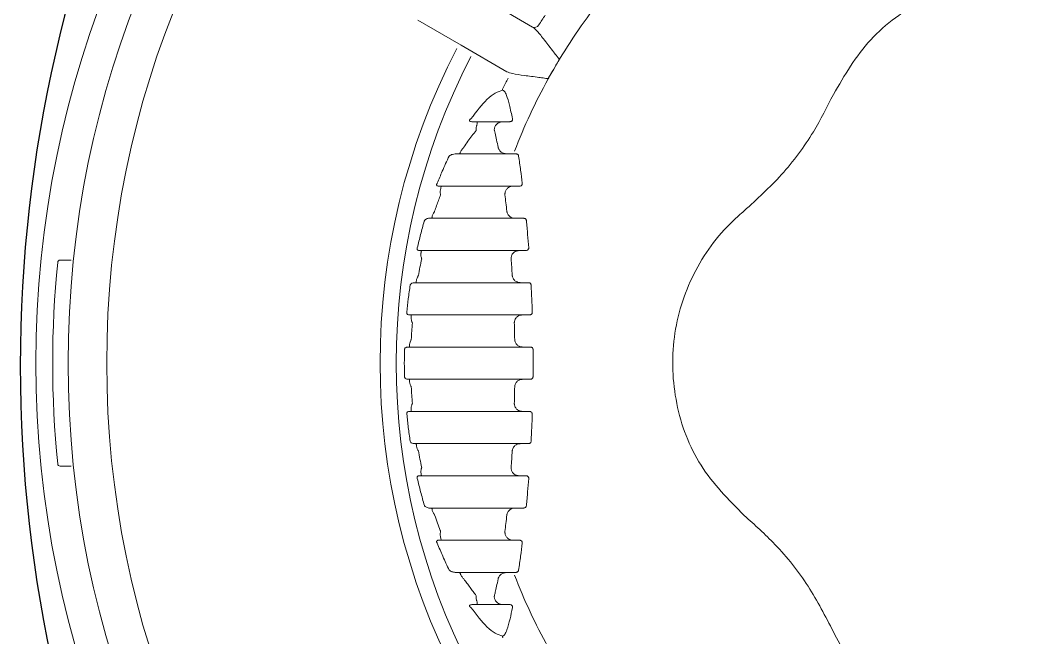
# Model space of a CAD drawing. Extents: x 956 to 1028, y 499 to 635.
# Drawn here: x 1021.26 to 1023.231, y 548.287 to 549.486 of the extents above; entities that cross this region are included whole.
import ezdxf

# ---------------------------------------------------------------- set-up
doc = ezdxf.new("R2010")
doc.units = 0
doc.header["$MEASUREMENT"] = 0
doc.layers.add('1', color=4, linetype='Continuous')
doc.layers.add('DIM', color=3, linetype='Continuous')

# ---------------------------------------------------------------- blocks, each defined once
blk = doc.blocks.new('FROG')
at = {"layer": '1', "color": 3, "lineweight": 5}
for p, q in [((-1.1192, 0.7039), (-1.0302, 0.6525)), ((-1.1692, 0.6173), (-1.2528, 0.6656)), ((-1.0802, 0.5659), (-1.1692, 0.6173)), ((-0.9791, 0.5883), (-0.9891, 0.571)), ((-0.9891, 0.571), (-0.9991, 0.5537)), ((-1.1387, 0.4687), (-1.088, 0.4687)), ((-1.081, 0.4062), (-1.1721, 0.4062)), ((-1.0683, 0.3437), (-1.0553, 0.3437)), ((-1.0646, 0.2812), (-1.2258, 0.2812)), ((-1.0565, 0.2187), (-1.0428, 0.2187)), ((-1.9478, 0.2), (-1.9266, 0.2)), ((-1.9266, -0.2), (-1.9478, -0.2))]:
    blk.add_line(p, q, dxfattribs=at)
at = {"layer": '1', "color": 3, "lineweight": 5, "flags": 128}
for points in [[(-1.0625, 0.4062), (-1.0627, 0.4062), (-1.0628, 0.4062), (-1.063, 0.4062), (-1.0632, 0.4062), (-1.0634, 0.4062), (-1.0636, 0.4062), (-1.0637, 0.4062), (-1.0639, 0.4062)], [(-1.2077, 0.3437), (-1.1785, 0.3437), (-1.1523, 0.3437), (-1.1293, 0.3437), (-1.1098, 0.3437), (-1.0938, 0.3437), (-1.0815, 0.3437), (-1.073, 0.3437), (-1.0683, 0.3437)], [(-1.0474, 0.2812), (-1.0495, 0.2812), (-1.0517, 0.2812), (-1.0538, 0.2812), (-1.056, 0.2812), (-1.0581, 0.2812), (-1.0603, 0.2812), (-1.0624, 0.2812), (-1.0646, 0.2812)], [(-1.2462, 0.2187), (-1.2056, 0.2187), (-1.1691, 0.2187), (-1.1372, 0.2187), (-1.1102, 0.2187), (-1.0884, 0.2187), (-1.0721, 0.2187), (-1.0614, 0.2187), (-1.0565, 0.2187)], [(-1.0543, 0.1562), (-1.0593, 0.1562), (-1.0704, 0.1562), (-1.0877, 0.1562), (-1.1109, 0.1562), (-1.1397, 0.1562), (-1.1738, 0.1562), (-1.2128, 0.1562), (-1.2562, 0.1562)], [(-1.0381, 0.1562), (-1.0401, 0.1562), (-1.0422, 0.1562), (-1.0442, 0.1562), (-1.0462, 0.1562), (-1.0483, 0.1562), (-1.0503, 0.1562), (-1.0523, 0.1562), (-1.0543, 0.1562)], [(-1.2658, 0.0937), (-1.2193, 0.0937), (-1.1775, 0.0937), (-1.1409, 0.0937), (-1.1101, 0.0937), (-1.0853, 0.0937), (-1.0669, 0.0937), (-1.0552, 0.0937), (-1.0504, 0.0937)], [(-1.0504, 0.0937), (-1.0485, 0.0937), (-1.0467, 0.0937), (-1.0449, 0.0937), (-1.0431, 0.0937), (-1.0413, 0.0937), (-1.0395, 0.0937), (-1.0377, 0.0937), (-1.0359, 0.0937)], [(-1.0496, 0.0312), (-1.0545, 0.0312), (-1.0664, 0.0312), (-1.085, 0.0312), (-1.1102, 0.0312), (-1.1417, 0.0312), (-1.179, 0.0312), (-1.2216, 0.0312), (-1.269, 0.0312)], [(-1.0343, 0.0312), (-1.0362, 0.0312), (-1.0382, 0.0312), (-1.0401, 0.0312), (-1.042, 0.0312), (-1.0439, 0.0312), (-1.0458, 0.0312), (-1.0477, 0.0312), (-1.0496, 0.0312)], [(-1.269, -0.0313), (-1.2216, -0.0313), (-1.179, -0.0313), (-1.1417, -0.0313), (-1.1102, -0.0313), (-1.085, -0.0313), (-1.0664, -0.0313), (-1.0545, -0.0313), (-1.0496, -0.0313)], [(-1.0496, -0.0313), (-1.0477, -0.0313), (-1.0458, -0.0313), (-1.0439, -0.0313), (-1.042, -0.0313), (-1.0401, -0.0313), (-1.0382, -0.0313), (-1.0362, -0.0313), (-1.0343, -0.0313)], [(-1.0504, -0.0938), (-1.0552, -0.0938), (-1.0669, -0.0938), (-1.0853, -0.0938), (-1.1101, -0.0938), (-1.1409, -0.0938), (-1.1775, -0.0938), (-1.2193, -0.0938), (-1.2658, -0.0938)], [(-1.0359, -0.0938), (-1.0377, -0.0938), (-1.0395, -0.0938), (-1.0413, -0.0938), (-1.0431, -0.0938), (-1.0449, -0.0938), (-1.0467, -0.0938), (-1.0485, -0.0938), (-1.0504, -0.0938)], [(-1.2562, -0.1563), (-1.2128, -0.1563), (-1.1738, -0.1563), (-1.1397, -0.1563), (-1.1109, -0.1563), (-1.0877, -0.1563), (-1.0704, -0.1563), (-1.0593, -0.1563), (-1.0543, -0.1563)], [(-1.0543, -0.1563), (-1.0523, -0.1563), (-1.0503, -0.1563), (-1.0483, -0.1563), (-1.0462, -0.1563), (-1.0442, -0.1563), (-1.0422, -0.1563), (-1.0401, -0.1563), (-1.0381, -0.1563)], [(-1.0565, -0.2188), (-1.0614, -0.2188), (-1.0721, -0.2188), (-1.0884, -0.2188), (-1.1102, -0.2188), (-1.1372, -0.2188), (-1.1691, -0.2188), (-1.2056, -0.2188), (-1.2462, -0.2188)], [(-1.0428, -0.2188), (-1.0445, -0.2188), (-1.0462, -0.2188), (-1.0479, -0.2188), (-1.0496, -0.2188), (-1.0513, -0.2188), (-1.0531, -0.2188), (-1.0548, -0.2188), (-1.0565, -0.2188)], [(-1.2258, -0.2813), (-1.1917, -0.2813), (-1.161, -0.2813), (-1.1342, -0.2813), (-1.1115, -0.2813), (-1.093, -0.2813), (-1.0789, -0.2813), (-1.0694, -0.2813), (-1.0646, -0.2813)], [(-1.0646, -0.2813), (-1.0624, -0.2813), (-1.0603, -0.2813), (-1.0581, -0.2813), (-1.056, -0.2813), (-1.0538, -0.2813), (-1.0517, -0.2813), (-1.0495, -0.2813), (-1.0474, -0.2813)], [(-1.0683, -0.3438), (-1.073, -0.3438), (-1.0815, -0.3438), (-1.0938, -0.3438), (-1.1098, -0.3438), (-1.1293, -0.3438), (-1.1523, -0.3438), (-1.1785, -0.3438), (-1.2077, -0.3438)], [(-1.0553, -0.3438), (-1.0569, -0.3438), (-1.0585, -0.3438), (-1.0602, -0.3438), (-1.0618, -0.3438), (-1.0634, -0.3438), (-1.0651, -0.3438), (-1.0667, -0.3438), (-1.0683, -0.3438)], [(-1.1721, -0.4063), (-1.1537, -0.4063), (-1.1372, -0.4063), (-1.1226, -0.4063), (-1.1101, -0.4063), (-1.0996, -0.4063), (-1.0912, -0.4063), (-1.085, -0.4063), (-1.081, -0.4063)], [(-1.0639, -0.4063), (-1.0637, -0.4063), (-1.0636, -0.4063), (-1.0634, -0.4063), (-1.0632, -0.4063), (-1.063, -0.4063), (-1.0628, -0.4063), (-1.0627, -0.4063), (-1.0625, -0.4063)], [(-1.088, -0.4688), (-1.0912, -0.4688), (-1.0953, -0.4688), (-1.1004, -0.4688), (-1.1063, -0.4688), (-1.1131, -0.4688), (-1.1208, -0.4688), (-1.1294, -0.4688), (-1.1387, -0.4688)]]:
    blk.add_lwpolyline(points, dxfattribs=at)
at = {"layer": '1', "linetype": 'Continuous', "lineweight": 15}
for radius in [1.995, 1.9325, 1.8575]:
    blk.add_circle((0, 0), radius, dxfattribs=at)
at = {"layer": '1', "color": 3, "lineweight": 5}
for centre, radius, start, end in [((0, 0), 1.1421, 141.1339, 148.8898), ((0, 0), 1.2115, 146.1074, 147.1841), ((-1.0266, 0.6618), 0.0099, 240.5131, 327.808), ((0, 0), 1.3265, 152.5926, 207.4074), ((0, 0), 1.2949, 152.6358, 207.3642), ((0, 0), 1.1421, 148.8898, 150), ((0, 0), 1.2115, 152.8159, 153.8926), ((0, 0), 1.1421, 150, 151.1102), ((-1.0833, 0.531), 0.00511, 155.0351, 190.0131), ((0, 0), 1.1421, 151.1102, 158.8661), ((-1.9478, 0.195), 0.005, 90, 174.2829), ((0, 0), 1.9625, 174.2829, 185.7171), ((-1.9478, -0.195), 0.005, 185.7171, 270), ((0, 0), 1.1421, 201.1339, 208.8898), ((-1.0833, -0.531), 0.00511, 169.9887, 204.9633)]:
    blk.add_arc(centre, radius, start, end, dxfattribs=at)
for points, knots in [([(-0.4459, 0.5214), (-0.4241, 0.5588), (-0.3805, 0.6336), (-0.2726, 0.7105), (-0.1478, 0.7494), (-0.0171, 0.7442), (0.0819, 0.7065), (0.1307, 0.6703), (0.1451, 0.6596)], [0, 0, 0, 0, 0.184907, 0.369837, 0.55424, 0.738297, 0.922553, 1, 1, 1, 1]), ([(-0.9781, 0.5896), (-0.9782, 0.5898), (-0.9787, 0.5904), (-0.9802, 0.5924), (-0.9839, 0.5971), (-0.9935, 0.6095), (-1.0072, 0.6273), (-1.0207, 0.6448), (-1.0273, 0.6502), (-1.0302, 0.6525)], [0, 0, 0, 0, 0.004837, 0.021246, 0.071767, 0.176551, 0.477362, 0.772726, 1, 1, 1, 1]), ([(-1.0802, 0.5659), (-1.0767, 0.5646), (-1.0687, 0.5615), (-1.0468, 0.5586), (-1.0246, 0.5557), (-1.0091, 0.5536), (-1.0031, 0.5527), (-1.0006, 0.5524), (-0.9999, 0.5523), (-0.9997, 0.5523)], [0, 0, 0, 0, 0.227274, 0.522638, 0.823449, 0.928233, 0.978755, 0.995163, 1, 1, 1, 1]), ([(-1.0883, 0.5301), (-1.0977, 0.5268), (-1.1145, 0.5208), (-1.1392, 0.4887), (-1.15, 0.4745)], [0, 0, 0, 0, 0.560332, 1, 1, 1, 1]), ([(-1.0692, 0.4745), (-1.0712, 0.4837), (-1.0747, 0.5006), (-1.08, 0.5185), (-1.0846, 0.5285), (-1.0871, 0.5295), (-1.0883, 0.5301)], [0, 0, 0, 0, 0.34174, 0.631604, 0.815634, 1, 1, 1, 1]), ([(-0.619, 0.2958), (-0.5941, 0.3184), (-0.5437, 0.3644), (-0.4862, 0.4419), (-0.4582, 0.4971), (-0.4459, 0.5214)], [0, 0, 0, 0, 0.352133, 0.714485, 1, 1, 1, 1]), ([(-1.1471, 0.4687), (-1.148, 0.4688), (-1.1497, 0.4689), (-1.1516, 0.4694), (-1.1526, 0.4703), (-1.1528, 0.4708), (-1.1528, 0.4712), (-1.1528, 0.4715), (-1.1527, 0.4718), (-1.1525, 0.4721), (-1.1524, 0.4724), (-1.152, 0.4729), (-1.1512, 0.4737), (-1.1505, 0.4742), (-1.15, 0.4745)], [0, 0, 0, 0, 0.304694, 0.597553, 0.685254, 0.736132, 0.754751, 0.766196, 0.779358, 0.793045, 0.80569, 0.820187, 0.874933, 1, 1, 1, 1]), ([(-1.0746, 0.4687), (-1.0739, 0.4688), (-1.0728, 0.4689), (-1.0713, 0.4696), (-1.0704, 0.4703), (-1.0699, 0.4711), (-1.0695, 0.4716), (-1.0693, 0.4724), (-1.0691, 0.4734), (-1.0692, 0.4741), (-1.0692, 0.4745)], [0, 0, 0, 0, 0.295559, 0.468434, 0.606587, 0.632237, 0.730366, 0.771998, 0.859385, 1, 1, 1, 1]), ([(-1.1392, 0.4598), (-1.1396, 0.4581), (-1.1403, 0.4555), (-1.14, 0.4527), (-1.1398, 0.4516), (-1.1398, 0.4515)], [0, 0, 0, 0, 0.6010427, 0.9674392, 1, 1, 1, 1]), ([(-1.1387, 0.4687), (-1.1382, 0.4685), (-1.1376, 0.4681), (-1.1378, 0.4652), (-1.138, 0.4638), (-1.1384, 0.4624), (-1.1388, 0.4609), (-1.1391, 0.4602), (-1.1392, 0.4598)], [0, 0, 0, 0, 0.62644, 0.744307, 0.828141, 0.921804, 0.962288, 1, 1, 1, 1]), ([(-1.1045, 0.4515), (-1.1045, 0.4515), (-1.1045, 0.4517), (-1.1045, 0.4521), (-1.1046, 0.4528), (-1.1045, 0.4543), (-1.1041, 0.4574), (-1.1029, 0.4599), (-1.1021, 0.4615)], [0, 0, 0, 0, 0.015545, 0.055943, 0.114096, 0.233965, 0.489695, 1, 1, 1, 1]), ([(-1.1021, 0.4615), (-1.1014, 0.4624), (-1.0996, 0.4647), (-1.0953, 0.4675), (-1.0912, 0.4687), (-1.0885, 0.4687), (-1.088, 0.4687)], [0, 0, 0, 0, 0.194273, 0.47568, 0.90861, 1, 1, 1, 1]), ([(-1.1398, 0.4515), (-1.1426, 0.4483), (-1.1502, 0.4394), (-1.1584, 0.427), (-1.1637, 0.4191)], [0, 0, 0, 0, 0.3618605, 1, 1, 1, 1]), ([(-1.0973, 0.4191), (-1.0982, 0.4239), (-1.1, 0.4335), (-1.1025, 0.4443), (-1.104, 0.4499), (-1.1045, 0.4515)], [0, 0, 0, 0, 0.420021, 0.836554, 1, 1, 1, 1]), ([(-1.1637, 0.4191), (-1.1637, 0.4191), (-1.1638, 0.419), (-1.164, 0.4188), (-1.1642, 0.4186), (-1.1648, 0.4179), (-1.1671, 0.4154), (-1.1685, 0.4131), (-1.1696, 0.4112)], [0, 0, 0, 0, 0.009697, 0.029483, 0.083864, 0.092499, 0.26606, 1, 1, 1, 1]), ([(-1.0872, 0.4075), (-1.0889, 0.4084), (-1.0924, 0.4103), (-1.095, 0.4138), (-1.0964, 0.4164), (-1.0969, 0.4178), (-1.0971, 0.4186), (-1.0972, 0.419), (-1.0973, 0.4191), (-1.0973, 0.4191)], [0, 0, 0, 0, 0.332298, 0.671382, 0.812033, 0.930044, 0.973406, 0.991877, 1, 1, 1, 1]), ([(-1.1922, 0.4019), (-1.1968, 0.3923), (-1.2048, 0.3754), (-1.2122, 0.3571), (-1.2154, 0.3493)], [0, 0, 0, 0, 0.5726948, 1, 1, 1, 1]), ([(-1.1805, 0.4062), (-1.1822, 0.4061), (-1.185, 0.4058), (-1.189, 0.4043), (-1.1912, 0.4027), (-1.1922, 0.4019)], [0, 0, 0, 0, 0.47502, 0.772177, 1, 1, 1, 1]), ([(-1.1696, 0.4112), (-1.1705, 0.409), (-1.1717, 0.4065), (-1.172, 0.4063), (-1.1721, 0.4062)], [0, 0, 0, 0, 0.825034, 1, 1, 1, 1]), ([(-1.0625, 0.4062), (-1.0619, 0.4062), (-1.0606, 0.4061), (-1.059, 0.4051), (-1.0577, 0.4037), (-1.0574, 0.4025), (-1.0573, 0.4019)], [0, 0, 0, 0, 0.262971, 0.523837, 0.773366, 1, 1, 1, 1]), ([(-1.0502, 0.3493), (-1.0513, 0.3577), (-1.0535, 0.3753), (-1.056, 0.3928), (-1.0573, 0.4019)], [0, 0, 0, 0, 0.4787278, 1, 1, 1, 1]), ([(-1.2154, 0.3493), (-1.2155, 0.3491), (-1.2159, 0.3487), (-1.2163, 0.348), (-1.2166, 0.3473), (-1.2167, 0.3468), (-1.2167, 0.3464), (-1.2166, 0.3456), (-1.216, 0.3448), (-1.2146, 0.3439), (-1.2133, 0.3438), (-1.2124, 0.3437)], [0, 0, 0, 0, 0.067786, 0.136986, 0.166253, 0.202694, 0.230364, 0.273069, 0.419118, 0.58725, 1, 1, 1, 1]), ([(-1.2093, 0.3364), (-1.2095, 0.3347), (-1.2098, 0.3323), (-1.2094, 0.3294), (-1.2091, 0.3282), (-1.2089, 0.3276), (-1.2089, 0.3273), (-1.2088, 0.3272), (-1.2088, 0.3271), (-1.2088, 0.3271)], [0, 0, 0, 0, 0.577471, 0.802521, 0.906331, 0.955427, 0.980575, 0.983706, 1, 1, 1, 1]), ([(-1.2077, 0.3437), (-1.2077, 0.3435), (-1.2078, 0.3431), (-1.2084, 0.3401), (-1.2089, 0.338), (-1.2092, 0.3367), (-1.2093, 0.3364)], [0, 0, 0, 0, 0.512369, 0.752148, 0.947489, 1, 1, 1, 1]), ([(-1.0839, 0.3271), (-1.0839, 0.3271), (-1.0839, 0.3273), (-1.0839, 0.3276), (-1.0839, 0.3283), (-1.0839, 0.3291), (-1.0836, 0.3316), (-1.0825, 0.3353), (-1.0793, 0.3397), (-1.0763, 0.3415), (-1.0749, 0.3423)], [0, 0, 0, 0, 0.007633, 0.021857, 0.052622, 0.12771, 0.169808, 0.477558, 0.757749, 1, 1, 1, 1]), ([(-1.0749, 0.3423), (-1.0732, 0.3429), (-1.0711, 0.3437), (-1.0688, 0.3437), (-1.0683, 0.3437)], [0, 0, 0, 0, 0.784639, 1, 1, 1, 1]), ([(-1.0502, 0.3493), (-1.0502, 0.3488), (-1.0502, 0.3477), (-1.0508, 0.3462), (-1.0518, 0.3449), (-1.0533, 0.3441), (-1.0545, 0.3438), (-1.0551, 0.3438), (-1.0553, 0.3437)], [0, 0, 0, 0, 0.179454, 0.357644, 0.539441, 0.733845, 0.946289, 1, 1, 1, 1]), ([(-1.2088, 0.3271), (-1.2101, 0.3236), (-1.2142, 0.3131), (-1.218, 0.3021), (-1.2205, 0.2948)], [0, 0, 0, 0, 0.332589, 1, 1, 1, 1]), ([(-1.0802, 0.2948), (-1.0808, 0.3003), (-1.082, 0.3111), (-1.0833, 0.3218), (-1.0839, 0.3271)], [0, 0, 0, 0, 0.509951, 1, 1, 1, 1]), ([(-0.619, -0.2958), (-0.6495, -0.265), (-0.7105, -0.2035), (-0.7569, -0.0794), (-0.7621, 0.0512), (-0.7233, 0.1761), (-0.666, 0.2549), (-0.6264, 0.2894), (-0.619, 0.2958)], [0, 0, 0, 0, 0.1916878, 0.3833997, 0.5745646, 0.7653715, 0.956385, 1, 1, 1, 1]), ([(-1.2403, 0.2767), (-1.2404, 0.2763), (-1.243, 0.2674), (-1.2479, 0.25), (-1.252, 0.2326), (-1.2541, 0.2241)], [0, 0, 0, 0, 0.023441, 0.520828, 1, 1, 1, 1]), ([(-1.2403, 0.2767), (-1.2399, 0.2772), (-1.2387, 0.2787), (-1.2364, 0.2801), (-1.2339, 0.2811), (-1.2321, 0.2812), (-1.2315, 0.2812)], [0, 0, 0, 0, 0.1447437, 0.3782428, 0.7616853, 1, 1, 1, 1]), ([(-1.225, 0.2859), (-1.2252, 0.2847), (-1.2255, 0.2828), (-1.2258, 0.2815), (-1.2258, 0.2813), (-1.2258, 0.2812)], [0, 0, 0, 0, 0.45093, 0.68803, 1, 1, 1, 1]), ([(-1.2205, 0.2948), (-1.2205, 0.2947), (-1.2206, 0.2946), (-1.2207, 0.2944), (-1.2212, 0.2937), (-1.2219, 0.2927), (-1.2237, 0.2898), (-1.2244, 0.2876), (-1.225, 0.2859)], [0, 0, 0, 0, 0.011064, 0.029247, 0.078573, 0.213438, 0.372329, 1, 1, 1, 1]), ([(-1.068, 0.2816), (-1.0695, 0.2821), (-1.0729, 0.2832), (-1.077, 0.2869), (-1.079, 0.2905), (-1.0798, 0.293), (-1.08, 0.2938), (-1.0801, 0.2944), (-1.0802, 0.2946), (-1.0802, 0.2947), (-1.0802, 0.2948)], [0, 0, 0, 0, 0.2278908, 0.5081103, 0.839179, 0.8950917, 0.9585973, 0.9835495, 0.9927928, 1, 1, 1, 1]), ([(-1.0423, 0.2767), (-1.0423, 0.2768), (-1.0423, 0.2775), (-1.0428, 0.2788), (-1.044, 0.2801), (-1.0456, 0.2811), (-1.0468, 0.2812), (-1.0474, 0.2812)], [0, 0, 0, 0, 0.0400664, 0.2597841, 0.4984827, 0.7478881, 1, 1, 1, 1]), ([(-1.0377, 0.2241), (-1.0384, 0.2327), (-1.0398, 0.2502), (-1.0414, 0.2677), (-1.0423, 0.2767)], [0, 0, 0, 0, 0.485827, 1, 1, 1, 1]), ([(-1.2503, 0.2187), (-1.2512, 0.2188), (-1.2525, 0.2189), (-1.2539, 0.22), (-1.2544, 0.2209), (-1.2546, 0.2217), (-1.2546, 0.2223), (-1.2545, 0.2229), (-1.2543, 0.2235), (-1.2542, 0.2239), (-1.2541, 0.2241)], [0, 0, 0, 0, 0.4187617, 0.6152643, 0.7533616, 0.8189054, 0.8477045, 0.9059224, 0.9367842, 1, 1, 1, 1]), ([(-1.2462, 0.2187), (-1.2462, 0.2185), (-1.2463, 0.2183), (-1.2466, 0.2164), (-1.2468, 0.2148), (-1.2471, 0.213), (-1.2471, 0.2126)], [0, 0, 0, 0, 0.451807, 0.56957, 0.892087, 1, 1, 1, 1]), ([(-1.0719, 0.2027), (-1.0719, 0.2028), (-1.0719, 0.2029), (-1.0719, 0.2033), (-1.0719, 0.2041), (-1.0718, 0.205), (-1.0714, 0.2075), (-1.0701, 0.2111), (-1.0666, 0.2154), (-1.0636, 0.2169), (-1.0621, 0.2177)], [0, 0, 0, 0, 0.007446, 0.024858, 0.06048, 0.148946, 0.169659, 0.495163, 0.766714, 1, 1, 1, 1]), ([(-1.0428, 0.2187), (-1.0422, 0.2188), (-1.041, 0.2189), (-1.0396, 0.2198), (-1.0384, 0.221), (-1.0377, 0.2225), (-1.0377, 0.2236), (-1.0377, 0.2241)], [0, 0, 0, 0, 0.232134, 0.436961, 0.628874, 0.814865, 1, 1, 1, 1]), ([(-1.2456, 0.2027), (-1.2468, 0.1972), (-1.249, 0.1865), (-1.251, 0.1756), (-1.252, 0.1704)], [0, 0, 0, 0, 0.5177675, 1, 1, 1, 1]), ([(-1.2471, 0.2126), (-1.2472, 0.2109), (-1.2473, 0.2084), (-1.2465, 0.2053), (-1.246, 0.2038), (-1.2458, 0.2032), (-1.2457, 0.2029), (-1.2457, 0.2028), (-1.2456, 0.2027)], [0, 0, 0, 0, 0.5304209, 0.8027698, 0.9144248, 0.9626555, 0.9861068, 1, 1, 1, 1]), ([(-1.0697, 0.1704), (-1.0701, 0.1758), (-1.0708, 0.1866), (-1.0715, 0.1974), (-1.0719, 0.2027)], [0, 0, 0, 0, 0.506006, 1, 1, 1, 1]), ([(-1.2558, 0.1609), (-1.256, 0.1594), (-1.2562, 0.1567), (-1.2562, 0.1564), (-1.2562, 0.1562)], [0, 0, 0, 0, 0.5683904, 1, 1, 1, 1]), ([(-1.252, 0.1704), (-1.252, 0.1703), (-1.2521, 0.1702), (-1.2524, 0.1697), (-1.2531, 0.1685), (-1.2548, 0.1653), (-1.2554, 0.1627), (-1.2558, 0.1609)], [0, 0, 0, 0, 0.011521, 0.052687, 0.136863, 0.36761, 1, 1, 1, 1]), ([(-1.0581, 0.1567), (-1.0596, 0.1573), (-1.0628, 0.1584), (-1.0669, 0.1622), (-1.0687, 0.1657), (-1.0694, 0.1683), (-1.0696, 0.1691), (-1.0697, 0.1699), (-1.0697, 0.1702), (-1.0697, 0.1703), (-1.0697, 0.1704)], [0, 0, 0, 0, 0.224645, 0.495094, 0.835876, 0.860745, 0.944888, 0.977938, 0.992808, 1, 1, 1, 1]), ([(-1.2679, 0.1515), (-1.2692, 0.1426), (-1.2718, 0.1252), (-1.2736, 0.1075), (-1.2745, 0.0989)], [0, 0, 0, 0, 0.510622, 1, 1, 1, 1]), ([(-1.2679, 0.1515), (-1.2678, 0.1519), (-1.2676, 0.1524), (-1.2669, 0.1534), (-1.2658, 0.1546), (-1.2636, 0.1559), (-1.2619, 0.1561), (-1.2609, 0.1562)], [0, 0, 0, 0, 0.0895922, 0.1233174, 0.2998941, 0.5805984, 1, 1, 1, 1]), ([(-1.0331, 0.1515), (-1.0331, 0.1517), (-1.0331, 0.1525), (-1.0337, 0.1538), (-1.0348, 0.1552), (-1.0364, 0.1561), (-1.0375, 0.1562), (-1.0381, 0.1562)], [0, 0, 0, 0, 0.073773, 0.28687, 0.516161, 0.756326, 1, 1, 1, 1]), ([(-1.0308, 0.0989), (-1.0311, 0.1076), (-1.0318, 0.1251), (-1.0326, 0.1426), (-1.0331, 0.1515)], [0, 0, 0, 0, 0.492917, 1, 1, 1, 1]), ([(-1.2698, 0.0937), (-1.2707, 0.0938), (-1.272, 0.094), (-1.2735, 0.095), (-1.2742, 0.0961), (-1.2745, 0.097), (-1.2746, 0.0976), (-1.2746, 0.0982), (-1.2745, 0.0987), (-1.2745, 0.0989), (-1.2745, 0.0989)], [0, 0, 0, 0, 0.394975, 0.626742, 0.783149, 0.854406, 0.892434, 0.952556, 0.993547, 1, 1, 1, 1]), ([(-1.0359, 0.0937), (-1.0354, 0.0938), (-1.0343, 0.0939), (-1.0329, 0.0946), (-1.0317, 0.0958), (-1.0309, 0.0973), (-1.0309, 0.0984), (-1.0308, 0.0989)], [0, 0, 0, 0, 0.200279, 0.4148, 0.61609, 0.809394, 1, 1, 1, 1]), ([(-1.2658, 0.0937), (-1.2658, 0.0935), (-1.2658, 0.0933), (-1.266, 0.0914), (-1.2661, 0.0897), (-1.2662, 0.0884)], [0, 0, 0, 0, 0.493978, 0.577794, 1, 1, 1, 1]), ([(-1.2662, 0.0884), (-1.2661, 0.0867), (-1.266, 0.0842), (-1.2649, 0.081), (-1.2643, 0.0794), (-1.264, 0.0788), (-1.2639, 0.0785), (-1.2638, 0.0784), (-1.2638, 0.0784)], [0, 0, 0, 0, 0.525942, 0.813042, 0.922914, 0.967992, 0.987341, 1, 1, 1, 1]), ([(-1.0657, 0.0784), (-1.0657, 0.0784), (-1.0657, 0.0786), (-1.0657, 0.0789), (-1.0656, 0.0798), (-1.0655, 0.0807), (-1.065, 0.0833), (-1.0635, 0.0868), (-1.0598, 0.0909), (-1.0567, 0.0923), (-1.0552, 0.0929)], [0, 0, 0, 0, 0.007306, 0.02587, 0.063559, 0.1584, 0.168364, 0.505454, 0.772446, 1, 1, 1, 1]), ([(-1.2638, 0.0784), (-1.2642, 0.0729), (-1.265, 0.0621), (-1.2656, 0.0513), (-1.2658, 0.046)], [0, 0, 0, 0, 0.506821, 1, 1, 1, 1]), ([(-1.065, 0.046), (-1.0651, 0.0514), (-1.0653, 0.0622), (-1.0655, 0.073), (-1.0657, 0.0784)], [0, 0, 0, 0, 0.5020085, 1, 1, 1, 1]), ([(-1.2658, 0.046), (-1.2658, 0.046), (-1.2659, 0.0459), (-1.266, 0.0456), (-1.2664, 0.045), (-1.2672, 0.0434), (-1.2685, 0.0401), (-1.2688, 0.0377), (-1.269, 0.0361)], [0, 0, 0, 0, 0.0119508, 0.0292402, 0.0731251, 0.1843194, 0.4918602, 1, 1, 1, 1]), ([(-1.0539, 0.0319), (-1.0554, 0.0324), (-1.0586, 0.0337), (-1.0625, 0.0376), (-1.0641, 0.0411), (-1.0647, 0.0438), (-1.0649, 0.0446), (-1.0649, 0.0455), (-1.065, 0.0458), (-1.065, 0.046), (-1.065, 0.046)], [0, 0, 0, 0, 0.224674, 0.491133, 0.833514, 0.844232, 0.938018, 0.974988, 0.992769, 1, 1, 1, 1]), ([(-1.279, 0.0263), (-1.2792, 0.0175), (-1.2795, 0), (-1.2792, -0.0175), (-1.279, -0.0263)], [0, 0, 0, 0, 0.500627, 1, 1, 1, 1]), ([(-1.279, 0.0263), (-1.279, 0.0266), (-1.2789, 0.0271), (-1.2786, 0.0279), (-1.278, 0.0291), (-1.2767, 0.0303), (-1.275, 0.0311), (-1.2738, 0.0312), (-1.2732, 0.0312)], [0, 0, 0, 0, 0.065695, 0.107777, 0.230146, 0.43261, 0.742568, 1, 1, 1, 1]), ([(-1.269, 0.0361), (-1.269, 0.0348), (-1.269, 0.032), (-1.269, 0.0315), (-1.269, 0.0312)], [0, 0, 0, 0, 0.442973, 1, 1, 1, 1]), ([(-1.0293, 0.0263), (-1.0293, 0.0266), (-1.0294, 0.0274), (-1.0299, 0.0288), (-1.0311, 0.0302), (-1.0326, 0.0311), (-1.0337, 0.0312), (-1.0343, 0.0312)], [0, 0, 0, 0, 0.1035299, 0.3097443, 0.5306025, 0.7630784, 1, 1, 1, 1]), ([(-1.0293, -0.0263), (-1.0292, -0.0175), (-1.0291, 0), (-1.0292, 0.0175), (-1.0293, 0.0263)], [0, 0, 0, 0, 0.5, 1, 1, 1, 1]), ([(-1.2732, -0.0313), (-1.2741, -0.0312), (-1.2755, -0.031), (-1.2773, -0.0299), (-1.2783, -0.0287), (-1.2787, -0.0277), (-1.2789, -0.027), (-1.279, -0.0266), (-1.279, -0.0263)], [0, 0, 0, 0, 0.391571, 0.648181, 0.817621, 0.899957, 0.934165, 1, 1, 1, 1]), ([(-1.269, -0.0313), (-1.269, -0.0315), (-1.269, -0.0318), (-1.269, -0.0336), (-1.269, -0.035), (-1.269, -0.0361)], [0, 0, 0, 0, 0.512984, 0.610792, 1, 1, 1, 1]), ([(-1.269, -0.0361), (-1.2688, -0.0378), (-1.2685, -0.0403), (-1.2671, -0.0436), (-1.2663, -0.0451), (-1.266, -0.0456), (-1.2659, -0.0459), (-1.2658, -0.046), (-1.2658, -0.046)], [0, 0, 0, 0, 0.544951, 0.827779, 0.931592, 0.972639, 0.988044, 1, 1, 1, 1]), ([(-1.065, -0.046), (-1.065, -0.046), (-1.065, -0.0458), (-1.0649, -0.0455), (-1.0649, -0.0446), (-1.0647, -0.0438), (-1.0641, -0.0411), (-1.0625, -0.0376), (-1.0586, -0.0337), (-1.0554, -0.0324), (-1.0539, -0.0319)], [0, 0, 0, 0, 0.007232, 0.025014, 0.061981, 0.155769, 0.166488, 0.508868, 0.775327, 1, 1, 1, 1]), ([(-1.0343, -0.0313), (-1.0339, -0.0312), (-1.033, -0.0312), (-1.0315, -0.0305), (-1.0303, -0.0294), (-1.0295, -0.028), (-1.0294, -0.0268), (-1.0293, -0.0263)], [0, 0, 0, 0, 0.168533, 0.392708, 0.603301, 0.803874, 1, 1, 1, 1]), ([(-1.2658, -0.046), (-1.2656, -0.0514), (-1.265, -0.0622), (-1.2642, -0.0729), (-1.2638, -0.0784)], [0, 0, 0, 0, 0.4958076, 1, 1, 1, 1]), ([(-1.0657, -0.0784), (-1.0655, -0.073), (-1.0653, -0.0622), (-1.0651, -0.0514), (-1.065, -0.046)], [0, 0, 0, 0, 0.497992, 1, 1, 1, 1]), ([(-1.2638, -0.0784), (-1.2638, -0.0784), (-1.2639, -0.0785), (-1.264, -0.0788), (-1.2642, -0.0793), (-1.2648, -0.0808), (-1.266, -0.0841), (-1.2661, -0.0866), (-1.2662, -0.0884)], [0, 0, 0, 0, 0.012662, 0.030168, 0.072648, 0.176036, 0.443331, 1, 1, 1, 1]), ([(-1.0552, -0.0929), (-1.0567, -0.0923), (-1.0598, -0.0909), (-1.0635, -0.0868), (-1.065, -0.0833), (-1.0655, -0.0807), (-1.0656, -0.0798), (-1.0657, -0.0789), (-1.0657, -0.0786), (-1.0657, -0.0784), (-1.0657, -0.0784)], [0, 0, 0, 0, 0.227552, 0.494546, 0.831634, 0.841601, 0.936441, 0.97413, 0.992693, 1, 1, 1, 1]), ([(-1.2745, -0.0989), (-1.2745, -0.0987), (-1.2746, -0.0982), (-1.2746, -0.0975), (-1.2745, -0.097), (-1.2742, -0.0961), (-1.2736, -0.0951), (-1.2721, -0.0941), (-1.2708, -0.0938), (-1.2699, -0.0938), (-1.2698, -0.0938)], [0, 0, 0, 0, 0.059752, 0.097656, 0.174116, 0.201755, 0.35401, 0.593719, 0.95746, 1, 1, 1, 1]), ([(-1.2662, -0.0884), (-1.2661, -0.0898), (-1.2659, -0.0925), (-1.2658, -0.0936), (-1.2658, -0.0937), (-1.2658, -0.0938)], [0, 0, 0, 0, 0.436987, 0.872345, 1, 1, 1, 1]), ([(-1.0308, -0.0989), (-1.0308, -0.0985), (-1.0309, -0.0976), (-1.0314, -0.0961), (-1.0326, -0.0948), (-1.0341, -0.0939), (-1.0353, -0.0938), (-1.0359, -0.0938)], [0, 0, 0, 0, 0.130358, 0.329387, 0.542405, 0.768395, 1, 1, 1, 1]), ([(-1.2745, -0.0989), (-1.2736, -0.1076), (-1.2718, -0.1252), (-1.2692, -0.1426), (-1.2679, -0.1515)], [0, 0, 0, 0, 0.490869, 1, 1, 1, 1]), ([(-1.0331, -0.1515), (-1.0326, -0.1426), (-1.0318, -0.1251), (-1.0311, -0.1076), (-1.0308, -0.0989)], [0, 0, 0, 0, 0.507083, 1, 1, 1, 1]), ([(-1.2609, -0.1563), (-1.2619, -0.1561), (-1.2635, -0.156), (-1.2656, -0.1547), (-1.267, -0.1534), (-1.2677, -0.1522), (-1.2679, -0.1516), (-1.2679, -0.1515)], [0, 0, 0, 0, 0.404821, 0.682834, 0.858376, 0.974422, 1, 1, 1, 1]), ([(-1.2562, -0.1563), (-1.2562, -0.1565), (-1.2562, -0.1568), (-1.256, -0.1586), (-1.2559, -0.1599), (-1.2558, -0.1609)], [0, 0, 0, 0, 0.503202, 0.660926, 1, 1, 1, 1]), ([(-1.0697, -0.1704), (-1.0697, -0.1703), (-1.0697, -0.1702), (-1.0697, -0.1699), (-1.0696, -0.1691), (-1.0694, -0.1683), (-1.0687, -0.1657), (-1.0669, -0.1622), (-1.0628, -0.1584), (-1.0596, -0.1573), (-1.0581, -0.1567)], [0, 0, 0, 0, 0.007194, 0.022061, 0.055115, 0.139257, 0.164125, 0.504906, 0.775355, 1, 1, 1, 1]), ([(-1.0381, -0.1563), (-1.0378, -0.1562), (-1.0369, -0.1562), (-1.0355, -0.1557), (-1.0342, -0.1546), (-1.0333, -0.1532), (-1.0331, -0.1521), (-1.0331, -0.1515)], [0, 0, 0, 0, 0.135652, 0.369951, 0.590201, 0.798201, 1, 1, 1, 1]), ([(-1.2558, -0.1609), (-1.2554, -0.1626), (-1.2549, -0.1652), (-1.2532, -0.1683), (-1.2524, -0.1697), (-1.2521, -0.1702), (-1.252, -0.1703), (-1.252, -0.1704)], [0, 0, 0, 0, 0.600722, 0.85241, 0.94324, 0.988484, 1, 1, 1, 1]), ([(-1.252, -0.1704), (-1.251, -0.1757), (-1.249, -0.1865), (-1.2468, -0.1972), (-1.2456, -0.2027)], [0, 0, 0, 0, 0.486072, 1, 1, 1, 1]), ([(-1.0719, -0.2027), (-1.0715, -0.1974), (-1.0708, -0.1866), (-1.0701, -0.1758), (-1.0697, -0.1704)], [0, 0, 0, 0, 0.493995, 1, 1, 1, 1]), ([(-1.2456, -0.2027), (-1.2457, -0.2028), (-1.2457, -0.2029), (-1.2458, -0.2031), (-1.246, -0.2036), (-1.2464, -0.2048), (-1.2467, -0.206), (-1.2473, -0.2088), (-1.2472, -0.2108), (-1.2471, -0.2126)], [0, 0, 0, 0, 0.013902, 0.030509, 0.069887, 0.160693, 0.377211, 0.424671, 1, 1, 1, 1]), ([(-1.2471, -0.2126), (-1.247, -0.2138), (-1.2465, -0.2167), (-1.2463, -0.2185), (-1.2462, -0.2187), (-1.2462, -0.2188)], [0, 0, 0, 0, 0.3256368, 0.7642472, 1, 1, 1, 1]), ([(-1.0621, -0.2177), (-1.0636, -0.2169), (-1.0666, -0.2154), (-1.0701, -0.2111), (-1.0714, -0.2075), (-1.0718, -0.205), (-1.0719, -0.2041), (-1.0719, -0.2033), (-1.0719, -0.2029), (-1.0719, -0.2028), (-1.0719, -0.2027)], [0, 0, 0, 0, 0.233284, 0.504838, 0.830341, 0.851053, 0.93952, 0.975141, 0.992554, 1, 1, 1, 1]), ([(-1.2541, -0.2241), (-1.2542, -0.2239), (-1.2543, -0.2235), (-1.2545, -0.2229), (-1.2546, -0.2224), (-1.2546, -0.2216), (-1.2544, -0.2207), (-1.2536, -0.2197), (-1.2522, -0.2189), (-1.251, -0.2188), (-1.2503, -0.2188)], [0, 0, 0, 0, 0.0653348, 0.0926033, 0.1507524, 0.1802076, 0.2725966, 0.4284906, 0.6905235, 1, 1, 1, 1]), ([(-1.2541, -0.2241), (-1.252, -0.2327), (-1.2478, -0.2505), (-1.2428, -0.2677), (-1.2403, -0.2767)], [0, 0, 0, 0, 0.48116, 1, 1, 1, 1]), ([(-1.0377, -0.2241), (-1.0377, -0.2237), (-1.0377, -0.2227), (-1.0383, -0.2211), (-1.0395, -0.2198), (-1.041, -0.2189), (-1.0422, -0.2188), (-1.0428, -0.2188)], [0, 0, 0, 0, 0.154867, 0.346182, 0.551679, 0.772292, 1, 1, 1, 1]), ([(-1.0423, -0.2767), (-1.0414, -0.2677), (-1.0398, -0.2502), (-1.0384, -0.2327), (-1.0377, -0.2241)], [0, 0, 0, 0, 0.514173, 1, 1, 1, 1]), ([(-1.2315, -0.2813), (-1.2327, -0.2811), (-1.2348, -0.2809), (-1.2375, -0.2794), (-1.2392, -0.2781), (-1.24, -0.2771), (-1.2403, -0.2767)], [0, 0, 0, 0, 0.445011, 0.736713, 0.907241, 1, 1, 1, 1]), ([(-1.2258, -0.2813), (-1.2258, -0.2814), (-1.2257, -0.2817), (-1.2254, -0.2835), (-1.2251, -0.2851), (-1.225, -0.2859)], [0, 0, 0, 0, 0.450302, 0.712062, 1, 1, 1, 1]), ([(-1.225, -0.2859), (-1.2244, -0.2876), (-1.2236, -0.2899), (-1.2218, -0.2928), (-1.2211, -0.2939), (-1.2207, -0.2944), (-1.2206, -0.2946), (-1.2205, -0.2947), (-1.2205, -0.2948)], [0, 0, 0, 0, 0.627683, 0.822887, 0.934548, 0.975623, 0.988935, 1, 1, 1, 1]), ([(-1.2205, -0.2948), (-1.2186, -0.3001), (-1.2152, -0.3102), (-1.2112, -0.3209), (-1.2091, -0.3263), (-1.2088, -0.3271)], [0, 0, 0, 0, 0.486631, 0.920248, 1, 1, 1, 1]), ([(-1.0839, -0.3271), (-1.0833, -0.3218), (-1.082, -0.3111), (-1.0808, -0.3003), (-1.0802, -0.2948)], [0, 0, 0, 0, 0.490054, 1, 1, 1, 1]), ([(-1.0802, -0.2948), (-1.0802, -0.2947), (-1.0802, -0.2946), (-1.0801, -0.2944), (-1.08, -0.2938), (-1.0798, -0.293), (-1.079, -0.2905), (-1.077, -0.2869), (-1.0729, -0.2832), (-1.0695, -0.2821), (-1.068, -0.2816)], [0, 0, 0, 0, 0.007207, 0.016451, 0.041404, 0.10491, 0.160821, 0.491889, 0.772109, 1, 1, 1, 1]), ([(-1.0474, -0.2813), (-1.0471, -0.2812), (-1.0463, -0.2812), (-1.045, -0.2808), (-1.0436, -0.2798), (-1.0426, -0.2784), (-1.0424, -0.2773), (-1.0423, -0.2767)], [0, 0, 0, 0, 0.1003278, 0.3457949, 0.5765626, 0.7923398, 1, 1, 1, 1]), ([(-0.4459, -0.5214), (-0.4614, -0.4915), (-0.4927, -0.4308), (-0.5527, -0.3552), (-0.5987, -0.314), (-0.619, -0.2958)], [0, 0, 0, 0, 0.352133, 0.714485, 1, 1, 1, 1]), ([(-1.2088, -0.3271), (-1.2088, -0.3271), (-1.2088, -0.3272), (-1.2089, -0.3273), (-1.2089, -0.3276), (-1.2091, -0.3282), (-1.2094, -0.3294), (-1.2098, -0.3323), (-1.2095, -0.3347), (-1.2093, -0.3364)], [0, 0, 0, 0, 0.01629, 0.019422, 0.044574, 0.093669, 0.197476, 0.422533, 1, 1, 1, 1]), ([(-1.0749, -0.3423), (-1.0763, -0.3415), (-1.0793, -0.3397), (-1.0825, -0.3353), (-1.0836, -0.3316), (-1.0839, -0.3291), (-1.0839, -0.3283), (-1.0839, -0.3276), (-1.0839, -0.3273), (-1.0839, -0.3271), (-1.0839, -0.3271)], [0, 0, 0, 0, 0.242249, 0.522442, 0.830192, 0.872289, 0.947376, 0.978143, 0.992366, 1, 1, 1, 1]), ([(-1.2124, -0.3438), (-1.213, -0.3438), (-1.2143, -0.3439), (-1.2157, -0.3445), (-1.2165, -0.3454), (-1.2167, -0.3462), (-1.2167, -0.3468), (-1.2166, -0.3473), (-1.2164, -0.3478), (-1.216, -0.3486), (-1.2156, -0.349), (-1.2154, -0.3493)], [0, 0, 0, 0, 0.2811723, 0.5512459, 0.6921393, 0.7643805, 0.7952632, 0.8314752, 0.8656489, 0.9089126, 1, 1, 1, 1]), ([(-1.2154, -0.3493), (-1.2118, -0.358), (-1.2044, -0.3762), (-1.1964, -0.3931), (-1.1922, -0.4019)], [0, 0, 0, 0, 0.4750254, 1, 1, 1, 1]), ([(-1.2093, -0.3364), (-1.209, -0.3375), (-1.2084, -0.3402), (-1.2079, -0.3428), (-1.2077, -0.3437), (-1.2077, -0.3437), (-1.2077, -0.3438)], [0, 0, 0, 0, 0.226109, 0.531949, 0.906264, 1, 1, 1, 1]), ([(-1.0683, -0.3438), (-1.0701, -0.3436), (-1.0724, -0.3434), (-1.0744, -0.3425), (-1.0749, -0.3423)], [0, 0, 0, 0, 0.78289, 1, 1, 1, 1]), ([(-1.0573, -0.4019), (-1.056, -0.3928), (-1.0535, -0.3753), (-1.0513, -0.3577), (-1.0502, -0.3493)], [0, 0, 0, 0, 0.521275, 1, 1, 1, 1]), ([(-1.0553, -0.3438), (-1.0547, -0.3438), (-1.0535, -0.3439), (-1.052, -0.3448), (-1.0508, -0.3461), (-1.0502, -0.3477), (-1.0502, -0.3488), (-1.0502, -0.3493)], [0, 0, 0, 0, 0.225594, 0.442133, 0.640161, 0.822872, 1, 1, 1, 1]), ([(-1.1922, -0.4019), (-1.1921, -0.402), (-1.1915, -0.4026), (-1.1897, -0.4038), (-1.1857, -0.4057), (-1.1826, -0.406), (-1.1805, -0.4063)], [0, 0, 0, 0, 0.02561, 0.141944, 0.418959, 1, 1, 1, 1]), ([(-1.1721, -0.4063), (-1.1717, -0.4068), (-1.1711, -0.4075), (-1.1699, -0.4105), (-1.1696, -0.4112)], [0, 0, 0, 0, 0.783797, 1, 1, 1, 1]), ([(-1.1696, -0.4112), (-1.1686, -0.4128), (-1.1674, -0.4151), (-1.165, -0.4177), (-1.1641, -0.4187), (-1.1638, -0.419), (-1.1637, -0.4191), (-1.1637, -0.4191)], [0, 0, 0, 0, 0.645425, 0.878087, 0.957187, 0.990305, 1, 1, 1, 1]), ([(-1.0973, -0.4191), (-1.0973, -0.4191), (-1.0972, -0.419), (-1.0971, -0.4187), (-1.0969, -0.4179), (-1.0966, -0.4169), (-1.0953, -0.4143), (-1.0929, -0.4106), (-1.089, -0.4085), (-1.0872, -0.4075)], [0, 0, 0, 0, 0.008128, 0.024574, 0.064606, 0.172955, 0.244526, 0.657556, 1, 1, 1, 1]), ([(-1.0573, -0.4019), (-1.0574, -0.4025), (-1.0577, -0.4036), (-1.0588, -0.4049), (-1.0603, -0.4059), (-1.0616, -0.4062), (-1.0623, -0.4062), (-1.0625, -0.4063)], [0, 0, 0, 0, 0.213782, 0.437824, 0.680547, 0.939019, 1, 1, 1, 1]), ([(-1.1045, -0.4515), (-1.1039, -0.4493), (-1.1023, -0.4436), (-1.0999, -0.4329), (-1.0982, -0.4239), (-1.0973, -0.4191)], [0, 0, 0, 0, 0.217721, 0.584642, 1, 1, 1, 1]), ([(-1.1398, -0.4515), (-1.1398, -0.4516), (-1.14, -0.4527), (-1.1403, -0.4555), (-1.1396, -0.4581), (-1.1392, -0.4598)], [0, 0, 0, 0, 0.032565, 0.396663, 1, 1, 1, 1]), ([(-1.1021, -0.4615), (-1.1028, -0.46), (-1.1041, -0.4577), (-1.1045, -0.4546), (-1.1046, -0.453), (-1.1045, -0.4522), (-1.1045, -0.4517), (-1.1045, -0.4515), (-1.1045, -0.4515)], [0, 0, 0, 0, 0.460679, 0.743752, 0.875195, 0.938832, 0.984466, 1, 1, 1, 1]), ([(-1.15, -0.4745), (-1.1505, -0.4742), (-1.1511, -0.4738), (-1.1519, -0.473), (-1.1523, -0.4725), (-1.1525, -0.4722), (-1.1526, -0.4719), (-1.1527, -0.4716), (-1.1528, -0.4714), (-1.1528, -0.4709), (-1.1526, -0.4703), (-1.1517, -0.4694), (-1.1497, -0.4689), (-1.148, -0.4688), (-1.1471, -0.4688)], [0, 0, 0, 0, 0.115704, 0.167927, 0.195014, 0.202603, 0.216292, 0.226975, 0.242923, 0.252652, 0.297534, 0.393013, 0.706807, 1, 1, 1, 1]), ([(-1.1392, -0.4598), (-1.1391, -0.4601), (-1.1388, -0.461), (-1.1383, -0.4627), (-1.1376, -0.466), (-1.1377, -0.4682), (-1.1384, -0.4686), (-1.1387, -0.4688)], [0, 0, 0, 0, 0.035854, 0.08407, 0.199059, 0.590433, 1, 1, 1, 1]), ([(-1.088, -0.4688), (-1.0901, -0.4686), (-1.0931, -0.4683), (-1.097, -0.4665), (-1.0997, -0.4646), (-1.1013, -0.4625), (-1.1021, -0.4615)], [0, 0, 0, 0, 0.411554, 0.564145, 0.794136, 1, 1, 1, 1]), ([(-1.0692, -0.4745), (-1.0692, -0.4743), (-1.0692, -0.4741), (-1.0691, -0.4734), (-1.0692, -0.4728), (-1.0694, -0.472), (-1.0697, -0.4713), (-1.0702, -0.4706), (-1.0711, -0.4697), (-1.0727, -0.4689), (-1.0738, -0.4688), (-1.0746, -0.4688)], [0, 0, 0, 0, 0.070795, 0.091233, 0.19726, 0.242791, 0.327889, 0.392285, 0.491185, 0.67691, 1, 1, 1, 1]), ([(-1.15, -0.4745), (-1.1392, -0.4887), (-1.1145, -0.5208), (-1.0977, -0.5268), (-1.0883, -0.5301)], [0, 0, 0, 0, 0.439668, 1, 1, 1, 1]), ([(-1.0883, -0.5301), (-1.087, -0.5294), (-1.0842, -0.5281), (-1.0792, -0.5162), (-1.0741, -0.4979), (-1.0708, -0.482), (-1.0692, -0.4745)], [0, 0, 0, 0, 0.201531, 0.407234, 0.723893, 1, 1, 1, 1]), ([(0.1451, -0.6596), (0.1089, -0.6835), (0.0366, -0.7312), (-0.0942, -0.7523), (-0.2234, -0.7318), (-0.3382, -0.669), (-0.4102, -0.5913), (-0.4378, -0.5373), (-0.4459, -0.5214)], [0, 0, 0, 0, 0.185057, 0.370138, 0.554659, 0.738742, 0.922921, 1, 1, 1, 1])]:
    blk.add_open_spline(points, degree=3, knots=knots, dxfattribs=at)
for points in [[(-0.9781, 0.5896), (-0.9791, 0.5883)], [(-0.9778, 0.5901), (-0.9781, 0.5896)], [(-0.9997, 0.5523), (-0.9999, 0.5518)], [(-0.9991, 0.5537), (-0.9997, 0.5523)], [(-1.1471, 0.4687), (-1.1387, 0.4687)], [(-1.088, 0.4687), (-1.0746, 0.4687)], [(-1.1721, 0.4062), (-1.1805, 0.4062)], [(-1.081, 0.4062), (-1.0872, 0.4075)], [(-1.0639, 0.4062), (-1.081, 0.4062)], [(-1.2124, 0.3437), (-1.2077, 0.3437)], [(-1.2258, 0.2812), (-1.2315, 0.2812)], [(-1.0646, 0.2812), (-1.068, 0.2816)], [(-1.2503, 0.2187), (-1.2462, 0.2187)], [(-1.0621, 0.2177), (-1.0565, 0.2187)], [(-1.2562, 0.1562), (-1.2609, 0.1562)], [(-1.0543, 0.1562), (-1.0581, 0.1567)], [(-1.2698, 0.0937), (-1.2658, 0.0937)], [(-1.0552, 0.0929), (-1.0504, 0.0937)], [(-1.269, 0.0312), (-1.2732, 0.0312)], [(-1.0496, 0.0312), (-1.0539, 0.0319)], [(-1.2732, -0.0313), (-1.269, -0.0313)], [(-1.0539, -0.0319), (-1.0496, -0.0313)], [(-1.2658, -0.0938), (-1.2698, -0.0938)], [(-1.0504, -0.0938), (-1.0552, -0.0929)], [(-1.2609, -0.1563), (-1.2562, -0.1563)], [(-1.0581, -0.1567), (-1.0543, -0.1563)], [(-1.2462, -0.2188), (-1.2503, -0.2188)], [(-1.0565, -0.2188), (-1.0621, -0.2177)], [(-1.2315, -0.2813), (-1.2258, -0.2813)], [(-1.068, -0.2816), (-1.0646, -0.2813)], [(-1.2077, -0.3438), (-1.2124, -0.3438)], [(-1.1805, -0.4063), (-1.1721, -0.4063)], [(-1.0872, -0.4075), (-1.081, -0.4063)], [(-1.081, -0.4063), (-1.0639, -0.4063)], [(-1.1637, -0.4191), (-1.1398, -0.4515)], [(-1.1387, -0.4688), (-1.1471, -0.4688)], [(-1.0746, -0.4688), (-1.088, -0.4688)]]:
    blk.add_open_spline(points, degree=1, dxfattribs=at)
blk = doc.blocks.new('2018 HOT SPOT SX')
at = {"layer": 'DIM'}
blk.add_arc((68.0885, 36.5873), 2.725, 128.9251, 231.0749, dxfattribs=at)
at = {"layer": '1'}
blk.add_blockref('FROG', (67.389, 36.5926), dxfattribs=at)

msp = doc.modelspace()

# ---------------------------------------------------------------- block references
at = {"layer": '1'}
msp.add_blockref('2018 HOT SPOT SX', (955.8964, 512.2273), dxfattribs=at)

doc.saveas('drawing.dxf')
